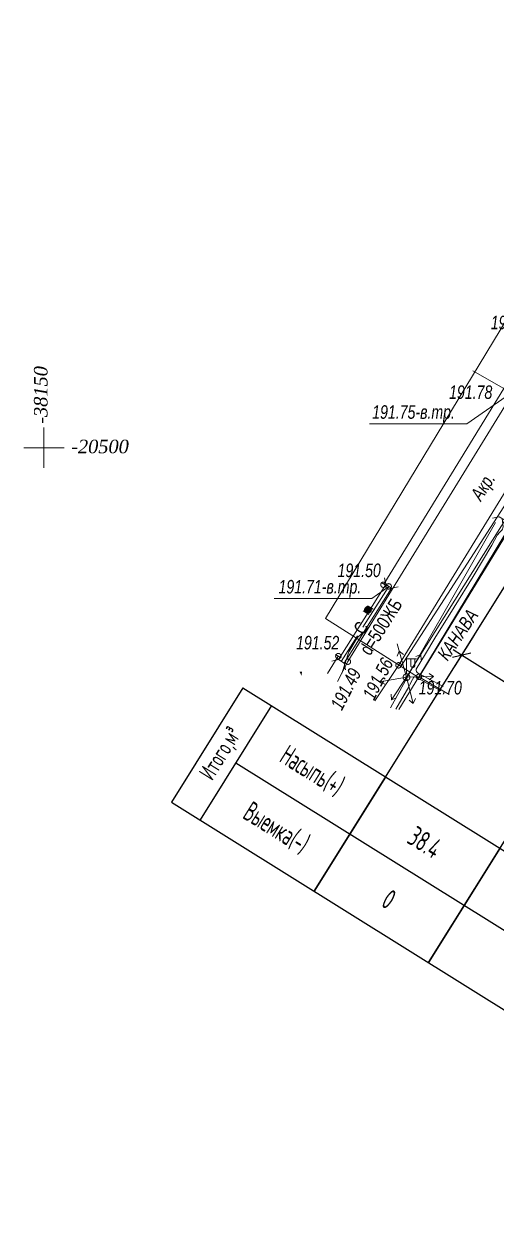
# Model space of a CAD drawing. Header units: millimetres. Extents: x -38151500 to -27467627, y -20617104 to -20349562.
# Drawn here: x -35244734 to -35209662, y -20556809 to -20468541 of the extents above; entities that cross this region are included whole.
import ezdxf
from ezdxf.xclip import XClip

# ---------------------------------------------------------------- set-up
doc = ezdxf.new("R2010")
doc.units = ezdxf.units.MM
doc.header["$MEASUREMENT"] = 0
doc.header["$XCLIPFRAME"] = 0
for name, color, linetype, lineweight in [('Новый_ГП_Сетка_земля_Ном._пера__7', 7, 'Continuous', 25), ('Новый_ГТ5-Таблицы_Ном._пера__7', 7, 'Continuous', 25), ('Новый_РАЗМЕРЫ_Ном._пера__7', 7, 'Continuous', 25), ('Чертеж_2_Новофедоровское_снт 28_07$0$!!УСЛ_ОБОЗНАЧЕНИЯ_Ном._пера__253', 252, 'Continuous', 18), ('Чертеж_2_Новофедоровское_снт 28_07$0$SETKA_Ном._пера__7', 7, 'Continuous', 18), ('Чертеж_2_Новофедоровское_снт 28_07$0$tp_Дороги_Ном._пера__253', 252, 'Continuous', 18), ('Чертеж_2_Новофедоровское_снт 28_07$0$tp_канавы_Ном._пера__253', 252, 'Continuous', 18), ('Чертеж_2_Новофедоровское_снт 28_07$0$tp_отметки_новые_Ном._пера__253', 252, 'Continuous', 18), ('Чертеж_2_Новофедоровское_снт 28_07$0$tp_трубы под дорогой_Ном._пера__253', 252, 'Continuous', 18), ('Чертеж_2_Новофедоровское_снт 28_07$0$U_ТЕКСТ_БЕЛЫЙ_Ном._пера__253', 252, 'Continuous', 18), ('Чертеж_2_Новый_ГП_Топография_Ном._пера__253', 252, 'Continuous', 18), ('Чертеж_2_Новый_Новофедоровское_снт 28_07$0$SETKA_Ном._пера__7', 7, 'Continuous', 18), ('Чертеж_2_Новый_Новофедоровское_снт 28_07$0$tp_Дороги_Ном._пера__253', 252, 'Continuous', 18), ('Чертеж_2_Новый_Новофедоровское_снт 28_07$0$tp_канавы_Ном._пера__253', 252, 'Continuous', 18), ('Чертеж_2_Новый_Новофедоровское_снт 28_07$0$tp_ЛЭП нн_Ном._пера__253', 252, 'Continuous', 18), ('Чертеж_2_Новый_Новофедоровское_снт 28_07$0$tp_ЛЭП нн_Ном._пера__7', 7, 'Continuous', 18), ('Чертеж_2_Новый_Новофедоровское_снт 28_07$0$tp_Ограждения ДЕР_Ном._пера__253', 252, 'Continuous', 18), ('Чертеж_2_Новый_Новофедоровское_снт 28_07$0$tp_Ограждения мет_Ном._пера__253', 252, 'Continuous', 18), ('Чертеж_2_Новый_Новофедоровское_снт 28_07$0$tp_Ограждения рабица_Ном._пера__253', 252, 'Continuous', 18), ('Чертеж_2_Новый_Новофедоровское_снт 28_07$0$tp_Ограждения_Ном._пера__253', 252, 'Continuous', 18), ('Чертеж_2_Новый_Новофедоровское_снт 28_07$0$tp_Ограждения_Ном._пера__7', 7, 'Continuous', 18), ('Чертеж_2_Новый_Новофедоровское_снт 28_07$0$tp_отметки_новые_Ном._пера__253', 252, 'Continuous', 18), ('Чертеж_2_Новый_Новофедоровское_снт 28_07$0$tp_отметки_новые_Ном._пера__7', 7, 'Continuous', 18), ('Чертеж_2_Новый_Новофедоровское_снт 28_07$0$tp_рельеф_Ном._пера__253', 252, 'Continuous', 18), ('Чертеж_2_Новый_Новофедоровское_снт 28_07$0$tp_трубы под дорогой_Ном._пера__253', 252, 'Continuous', 18), ('Чертеж_2_Новый_Новофедоровское_снт 28_07$0$U_Водосток_Ном._пера__253', 252, 'Continuous', 18), ('Чертеж_2_Новый_Новофедоровское_снт 28_07$0$U_Газопровод_Ном._пера__253', 252, 'Continuous', 18)]:
    doc.layers.add(name, color=color, linetype=linetype, lineweight=lineweight)
doc.layers.add('Новый_РАЗМЕРЫ', color=7, linetype='Continuous')
doc.styles.add('РЎР“Р•РќР•Р\xa0РР\xa0_РЎРўРР›Р¬_1', font='arial.ttf', dxfattribs={"width": 0.75})
doc.styles.add('РЎР“Р•РќР•Р\xa0РР\xa0_РЎРўРР›Р¬_10', font='', dxfattribs={"width": 0.7})
doc.styles.add('РЎР“Р•РќР•Р\xa0РР\xa0_РЎРўРР›Р¬_2', font='arial.ttf', dxfattribs={"width": 0.8})
doc.styles.add('РЎР“Р•РќР•Р\xa0РР\xa0_РЎРўРР›Р¬_3', font='arial.ttf', dxfattribs={"width": 0.749999})
doc.styles.add('РЎР“Р•РќР•Р\xa0РР\xa0_РЎРўРР›Р¬_4', font='times.ttf')
doc.styles.add('РЎР“Р•РќР•Р\xa0РР\xa0_РЎРўРР›Р¬_6', font='', dxfattribs={"width": 0.8})
doc.styles.add('РЎР“Р•РќР•Р\xa0РР\xa0_РЎРўРР›Р¬_7', font='')
doc.styles.get('РЎР“Р•РќР•Р\xa0РР\xa0_РЎРўРР›Р¬_10').set_extended_font_data('GOST_type_A')
doc.styles.get('РЎР“Р•РќР•Р\xa0РР\xa0_РЎРўРР›Р¬_6').set_extended_font_data('GOST_type_A')
doc.styles.get('РЎР“Р•РќР•Р\xa0РР\xa0_РЎРўРР›Р¬_7').set_extended_font_data('GOST_type_A')
doc.dimstyles.new('СГЕНЕРИР_СТИЛЬ__1', dxfattribs={"dimtxt": 1200, "dimasz": 940.452019, "dimexe": 0.18, "dimexo": 437.5, "dimgap": 0, "dimtad": 1, "dimdec": 1, "dimlfac": 0.001, "dimzin": 0, "dimdsep": 46, "dimtxsty": 'РЎР“Р•РќР•Р\xa0РР\xa0_РЎРўРР›Р¬_7', "dimblk": 'ARROWHEAD_6', "dimblk1": 'ARROWHEAD_6', "dimblk2": 'ARROWHEAD_6', "dimcen": 0.09, "dimclrd": 7, "dimclre": 7, "dimclrt": 7, "dimadec": 1, "dimazin": 0, "dimtfac": 1, "dimtdec": 4, "dimtmove": 0, "dimatfit": 3, "dimfxl": 0, "dimtolj": 1, "dimtzin": 0, "dimarcsym": 0})

# ---------------------------------------------------------------- blocks, each defined once
blk = doc.blocks.new('Чертеж_3_2', base_point=(2451089, 0))
at = {"layer": 'Чертеж_2_Новый_ГП_Топография_Ном._пера__253', "color": 252, "lineweight": 18, "flags": 128}
blk.add_lwpolyline([(-35215434, -20517064), (-35215394, -20517000), (-35204907, -20499900), (-35178737, -20516708), (-35167176, -20500671), (-35157260, -20487867), (-35159014, -20480650), (-35161019, -20473503), (-35166512, -20475465), (-35169367, -20474628), (-35183638, -20465849), (-35173689, -20449640), (-35181298, -20444942), (-35222329, -20512686)], close=True, dxfattribs=at)
at = {"layer": 'Чертеж_2_Новый_Новофедоровское_снт 28_07$0$SETKA_Ном._пера__7', "color": 7, "lineweight": 18, "flags": 128}
for points in [[(-35243234, -20501500), (-35243234, -20498500)], [(-35244734, -20500000), (-35241734, -20500000)]]:
    blk.add_lwpolyline(points, dxfattribs=at)
at = {"layer": 'Чертеж_2_Новый_Новофедоровское_снт 28_07$0$tp_Дороги_Ном._пера__253', "color": 252, "lineweight": 18, "flags": 128}
for points in [[(-35221443, -20517359), (-35220675, -20515878), (-35208816, -20496600), (-35195313, -20475671), (-35196085, -20474585)], [(-35204649, -20498698), (-35206242, -20498807), (-35216915, -20516154), (-35218680, -20518777)]]:
    blk.add_lwpolyline(points, dxfattribs=at)
at = {"layer": 'Чертеж_2_Новый_Новофедоровское_снт 28_07$0$tp_канавы_Ном._пера__253', "color": 252, "lineweight": 18, "flags": 128}
for points in [[(-35209230, -20505250), (-35209157, -20505865), (-35209162, -20505955), (-35209193, -20506037), (-35209245, -20506115), (-35209311, -20506190), (-35209458, -20506336), (-35209526, -20506412), (-35209581, -20506491), (-35209995, -20507228), (-35210672, -20508392), (-35211369, -20509548), (-35212795, -20511843), (-35214221, -20514136), (-35214917, -20515288), (-35215595, -20516447), (-35215608, -20516484), (-35215610, -20516524), (-35215586, -20516603), (-35215530, -20516683), (-35215457, -20516741), (-35213596, -20517727)], [(-35217520, -20519293), (-35215843, -20516281), (-35214318, -20513592), (-35212782, -20510908), (-35209705, -20505544)], [(-35213771, -20518049), (-35215484, -20517110), (-35215636, -20517022), (-35215711, -20517001), (-35215743, -20517007), (-35215770, -20517027), (-35215879, -20517192), (-35215966, -20517372), (-35216048, -20517557), (-35216138, -20517736), (-35217105, -20519403)]]:
    blk.add_lwpolyline(points, dxfattribs=at)
at = {"layer": 'Чертеж_2_Новый_Новофедоровское_снт 28_07$0$tp_ЛЭП нн_Ном._пера__253', "color": 252, "lineweight": 18, "flags": 128}
for points in [[(-35217433, -20518699), (-35216322, -20517036), (-35195709, -20484194), (-35170672, -20444066), (-35169463, -20442473)], [(-35217013, -20514559), (-35216322, -20517036), (-35218293, -20517375)], [(-35216860, -20515110), (-35217006, -20515482)], [(-35216860, -20515110), (-35216541, -20515352)], [(-35215259, -20515342), (-35215633, -20515484)], [(-35215259, -20515342), (-35215224, -20515741)], [(-35214323, -20516980), (-35214649, -20516748)], [(-35218293, -20517375), (-35218020, -20517083)], [(-35218293, -20517375), (-35217938, -20517559)], [(-35214323, -20516980), (-35216322, -20517036), (-35215819, -20518972)], [(-35214323, -20516980), (-35214635, -20517231)], [(-35217433, -20518699), (-35217457, -20518300)], [(-35217433, -20518699), (-35217056, -20518568)], [(-35215819, -20518972), (-35215666, -20518602)], [(-35215819, -20518972), (-35216133, -20518724)]]:
    blk.add_lwpolyline(points, dxfattribs=at)
at = {"layer": 'Чертеж_2_Новый_Новофедоровское_снт 28_07$0$tp_ЛЭП нн_Ном._пера__7', "color": 7, "lineweight": 18}
for p, q in [((-35216322, -20516786), (-35216322, -20515536)), ((-35216322, -20515661), (-35215572, -20515661)), ((-35216010, -20516152), (-35216010, -20515661)), ((-35215700, -20516152), (-35215700, -20515661))]:
    blk.add_line(p, q, dxfattribs=at)
for radius in [250, 50]:
    blk.add_circle((-35216322, -20517036), radius, dxfattribs=at)
blk.add_arc((-35215855, -20516152), 155, 180, 0, dxfattribs=at)
at = {"layer": 'Чертеж_2_Новый_Новофедоровское_снт 28_07$0$tp_Ограждения ДЕР_Ном._пера__253', "color": 252, "lineweight": 18, "flags": 128}
for points in [[(-35217995, -20510128), (-35209099, -20495599), (-35207431, -20492908)], [(-35221384, -20515471), (-35222198, -20516760)]]:
    blk.add_lwpolyline(points, dxfattribs=at)
at = {"layer": 'Чертеж_2_Новый_Новофедоровское_снт 28_07$0$tp_Ограждения мет_Ном._пера__253', "color": 252, "lineweight": 18, "flags": 128}
for points in [[(-35209099, -20495599), (-35211386, -20494306)], [(-35215395, -20517002), (-35216903, -20519422)]]:
    blk.add_lwpolyline(points, dxfattribs=at)
at = {"layer": 'Чертеж_2_Новый_Новофедоровское_снт 28_07$0$tp_Ограждения рабица_Ном._пера__253', "color": 252, "lineweight": 18, "flags": 128}
blk.add_lwpolyline([(-35209024, -20506445), (-35215395, -20517002), (-35213145, -20518316)], dxfattribs=at)
at = {"layer": 'Чертеж_2_Новый_Новофедоровское_снт 28_07$0$tp_Ограждения_Ном._пера__253', "color": 252, "lineweight": 18, "flags": 128}
for points in [[(-35218206, -20509995), (-35217783, -20510261)], [(-35219532, -20512113), (-35219109, -20512379)], [(-35219224, -20511723), (-35218801, -20511989)], [(-35221595, -20515338), (-35221172, -20515604)]]:
    blk.add_lwpolyline(points, dxfattribs=at)
at = {"layer": 'Чертеж_2_Новый_Новофедоровское_снт 28_07$0$tp_Ограждения_Ном._пера__7', "color": 7, "lineweight": 18}
for p, q in [((-35219431, -20512034), (-35218932, -20512034)), ((-35219430, -20512064), (-35218935, -20512064)), ((-35219429, -20512004), (-35218935, -20512004)), ((-35219425, -20512094), (-35218939, -20512094)), ((-35219424, -20511974), (-35218941, -20511974)), ((-35219415, -20512124), (-35218948, -20512124)), ((-35219413, -20511944), (-35218950, -20511944)), ((-35219401, -20512154), (-35218963, -20512154)), ((-35219399, -20511914), (-35218964, -20511914)), ((-35219383, -20512184), (-35218982, -20512184)), ((-35219380, -20511884), (-35218985, -20511884)), ((-35219357, -20512214), (-35219008, -20512214)), ((-35219353, -20511854), (-35219012, -20511854)), ((-35219320, -20512244), (-35219045, -20512244)), ((-35219314, -20511824), (-35219051, -20511824)), ((-35219256, -20512274), (-35219106, -20512274)), ((-35219243, -20511794), (-35219123, -20511794))]:
    blk.add_line(p, q, dxfattribs=at)
blk.add_circle((-35219182, -20512036), 250, dxfattribs=at)
at = {"layer": 'Чертеж_2_Новый_Новофедоровское_снт 28_07$0$tp_отметки_новые_Ном._пера__253', "color": 252, "lineweight": 18, "flags": 128}
for points in [[(-35219079, -20498221), (-35211837, -20498221), (-35208914, -20496200)], [(-35226140, -20511198), (-35218898, -20511198), (-35217644, -20510290)]]:
    blk.add_lwpolyline(points, dxfattribs=at)
at = {"layer": 'Чертеж_2_Новый_Новофедоровское_снт 28_07$0$tp_отметки_новые_Ном._пера__7', "color": 7, "lineweight": 18}
for centre in [(-35218034, -20510170), (-35217644, -20510290), (-35221384, -20515470), (-35220674, -20515880), (-35216914, -20516150), (-35215394, -20517000)]:
    blk.add_circle(centre, 200, dxfattribs=at)
at = {"layer": 'Чертеж_2_Новый_Новофедоровское_снт 28_07$0$tp_рельеф_Ном._пера__253', "color": 252, "lineweight": 18, "flags": 128}
blk.add_lwpolyline([(-35219064, -20513260), (-35219974, -20514116), (-35220610, -20515146), (-35221135, -20516765)], dxfattribs=at)
at = {"layer": 'Чертеж_2_Новый_Новофедоровское_снт 28_07$0$tp_трубы под дорогой_Ном._пера__253', "color": 252, "lineweight": 18, "flags": 128}
for points in [[(-35208911, -20505874), (-35209020, -20505386), (-35209443, -20505119), (-35209930, -20505228)], [(-35217963, -20509667), (-35217854, -20510155), (-35217432, -20510423), (-35216944, -20510313)], [(-35221378, -20515724), (-35217854, -20510155)], [(-35220955, -20515991), (-35217432, -20510423)], [(-35220846, -20516478), (-35220956, -20515990), (-35221378, -20515722), (-35221866, -20515832)]]:
    blk.add_lwpolyline(points, dxfattribs=at)
at = {"layer": 'Чертеж_2_Новый_Новофедоровское_снт 28_07$0$U_Водосток_Ном._пера__253', "color": 252, "lineweight": 18, "flags": 128}
for points in [[(-35219565, -20513327), (-35217643, -20510289)], [(-35221167, -20515857), (-35219972, -20513970)]]:
    blk.add_lwpolyline(points, dxfattribs=at)
at = {"layer": 'Чертеж_2_Новый_Новофедоровское_снт 28_07$0$U_Газопровод_Ном._пера__253', "color": 252, "lineweight": 18, "flags": 128}
blk.add_lwpolyline([(-35216752, -20516227), (-35194304, -20481445), (-35173753, -20449601), (-35165636, -20437023), (-35165917, -20437169), (-35163587, -20435962), (-35158356, -20437583)], dxfattribs=at)
at = {"layer": 'Чертеж_2_Новофедоровское_снт 28_07$0$!!УСЛ_ОБОЗНАЧЕНИЯ_Ном._пера__253', "color": 252, "lineweight": 18, "insert": (-35232138, -20517918), "char_height": 1000, "attachment_point": 7, "style": 'РЎР“Р•РќР•Р\xa0РР\xa0_РЎРўРР›Р¬_2'}
blk.add_mtext('\\A1;{\\pql;\\fArial|b0|i1|c204|p0;\\W0.800000;ВОДОПРОВОД}', dxfattribs=at)
at = {"layer": 'Чертеж_2_Новофедоровское_снт 28_07$0$SETKA_Ном._пера__7', "color": 7, "lineweight": 18, "insert": (-35242960, -20498227), "char_height": 1000, "attachment_point": 7, "rotation": 90, "style": 'РЎР“Р•РќР•Р\xa0РР\xa0_РЎРўРР›Р¬_4'}
blk.add_mtext('\\A1;{\\pql;\\fTimes New Roman|b0|i1|c204|p0;\\W1.000000;-38150}', dxfattribs=at)
at = {"layer": 'Чертеж_2_Новофедоровское_снт 28_07$0$SETKA_Ном._пера__7', "color": 7, "lineweight": 18, "insert": (-35241215, -20500423), "char_height": 1000, "attachment_point": 7, "style": 'РЎР“Р•РќР•Р\xa0РР\xa0_РЎРўРР›Р¬_4'}
blk.add_mtext('\\A1;{\\pql;\\fTimes New Roman|b0|i1|c204|p0;\\W1.000000;-20500}', dxfattribs=at)
at = {"layer": 'Чертеж_2_Новофедоровское_снт 28_07$0$tp_Дороги_Ном._пера__253', "color": 252, "lineweight": 18, "insert": (-35210537, -20504177), "char_height": 1000, "attachment_point": 7, "rotation": 57.34071, "style": 'РЎР“Р•РќР•Р\xa0РР\xa0_РЎРўРР›Р¬_1'}
blk.add_mtext('\\A1;{\\pql;\\fArial|b0|i1|c204|p0;\\W0.750000;Акр.}', dxfattribs=at)
at = {"layer": 'Чертеж_2_Новофедоровское_снт 28_07$0$tp_канавы_Ном._пера__253', "color": 252, "lineweight": 18, "insert": (-35213271, -20515883), "char_height": 1000, "attachment_point": 7, "rotation": 55.96313, "style": 'РЎР“Р•РќР•Р\xa0РР\xa0_РЎРўРР›Р¬_1'}
blk.add_mtext('\\A1;{\\pql;\\fArial|b0|i1|c204|p0;\\W0.750000;КАНАВА}', dxfattribs=at)
at = {"layer": 'Чертеж_2_Новофедоровское_снт 28_07$0$tp_отметки_новые_Ном._пера__253', "color": 252, "lineweight": 18, "char_height": 1000, "attachment_point": 7, "style": 'РЎР“Р•РќР•Р\xa0РР\xa0_РЎРўРР›Р¬_1'}
for s, insert in [('\\A1;{\\pql;\\fArial|b0|i1|c204|p0;\\W0.750000;191.69}', (-35210064, -20491223)), ('\\A1;{\\pql;\\fArial|b0|i1|c204|p0;\\W0.750000;191.78}', (-35213159, -20496393)), ('\\A1;{\\pql;\\fArial|b0|i1|c204|p0;\\W0.750000;191.75-в.тр.}', (-35218866, -20498153)), ('\\A1;{\\pql;\\fArial|b0|i1|c204|p0;\\W0.750000;191.50}', (-35221438, -20509614)), ('\\A1;{\\pql;\\fArial|b0|i1|c204|p0;\\W0.750000;191.71-в.тр.}', (-35225819, -20511119)), ('\\A1;{\\pql;\\fArial|b0|i1|c204|p0;\\W0.750000;191.52}', (-35224517, -20514981)), ('\\A1;{\\pql;\\fArial|b0|i1|c204|p0;\\W0.750000;191.70}', (-35215418, -20518324))]:
    blk.add_mtext(s, dxfattribs=dict(at, insert=insert))
at = {"layer": 'Чертеж_2_Новофедоровское_снт 28_07$0$tp_отметки_новые_Ном._пера__253', "color": 252, "lineweight": 18, "char_height": 1000, "attachment_point": 7, "rotation": 62.5765, "style": 'РЎР“Р•РќР•Р\xa0РР\xa0_РЎРўРР›Р¬_1'}
for s, insert in [('\\A1;{\\pql;\\fArial|b0|i1|c204|p0;\\W0.750000;191.56}', (-35218732, -20518810)), ('\\A1;{\\pql;\\fArial|b0|i1|c204|p0;\\W0.750000;191.49}', (-35221110, -20519569))]:
    blk.add_mtext(s, dxfattribs=dict(at, insert=insert))
at = {"layer": 'Чертеж_2_Новофедоровское_снт 28_07$0$tp_трубы под дорогой_Ном._пера__253', "color": 252, "lineweight": 18, "insert": (-35219020, -20515498), "char_height": 1000, "attachment_point": 7, "rotation": 57.68864, "style": 'РЎР“Р•РќР•Р\xa0РР\xa0_РЎРўРР›Р¬_3'}
blk.add_mtext('\\A1;{\\pql;\\fArial|b0|i0|c204|p0;\\W0.749999;d=500ЖБ}', dxfattribs=at)
at = {"layer": 'Чертеж_2_Новофедоровское_снт 28_07$0$U_ТЕКСТ_БЕЛЫЙ_Ном._пера__253', "color": 252, "lineweight": 18, "insert": (-35219466, -20513969), "char_height": 1000, "attachment_point": 7, "rotation": 57.68864, "style": 'РЎР“Р•РќР•Р\xa0РР\xa0_РЎРўРР›Р¬_3'}
blk.add_mtext('\\A1;{\\pql;\\fArial|b0|i0|c204|p0;\\W0.749999;С}', dxfattribs=at)
blk = doc.blocks.new('*D23', base_point=(-35611288, -20487316))
at = {"layer": 'Новый_РАЗМЕРЫ_Ном._пера__7', "color": 7, "lineweight": 25}
for p, q in [((-35211269, -20513861), (-35212723, -20516192)), ((-35212232, -20515405), (-35212862, -20515012)), ((-35211550, -20515247), (-35212914, -20515563)), ((-35203749, -20520700), (-35212232, -20515405)), ((-35202241, -20518285), (-35204240, -20521487)), ((-35204431, -20520858), (-35203067, -20520542)), ((-35203119, -20521093), (-35203749, -20520700))]:
    blk.add_line(p, q, dxfattribs=at)
at = {"layer": 'Новый_РАЗМЕРЫ_Ном._пера__7', "color": 7, "lineweight": 25, "insert": (-35208839, -20517240), "char_height": 1200, "attachment_point": 7, "rotation": 328.02774, "style": 'РЎР“Р•РќР•Р\xa0РР\xa0_РЎРўРР›Р¬_7'}
blk.add_mtext('\\A1;{\\pql;\\fGOST_type_A|b0|i0|c0|p0;\\W1.000000;10,0}', dxfattribs=at)
blk = doc.blocks.new('ARROWHEAD_6')
at = {"color": 0, "linetype": 'Continuous', "lineweight": 0}
for p, q in [((0, 0), (-1, 0)), ((-0.5, -0.5), (0.5, 0.5))]:
    blk.add_line(p, q, dxfattribs=at)

msp = doc.modelspace()

# ---------------------------------------------------------------- linework, layer by layer
at = {"layer": 'Новый_ГП_Сетка_земля_Ном._пера__7', "color": 7, "lineweight": 25}
for p, q in [((-35223165.34, -20532920.71), (-35182634.31, -20467987.58)), ((-35214682.29, -20538215.79), (-35185679.93, -20491752.27))]:
    msp.add_line(p, q, dxfattribs=at)
at = {"layer": 'Новый_ГТ5-Таблицы_Ном._пера__7', "color": 7, "lineweight": 25}
for p, q in [((-35228474.06, -20517818.81), (-35233769.14, -20526301.85)), ((-35228474.06, -20517818.81), (-35179600, -20548325.82)), ((-35226353.3, -20519142.58), (-35231648.38, -20527625.62)), ((-35229000.84, -20523384.1), (-35195068.66, -20544564.44)), ((-35217870.25, -20524437.66), (-35223165.34, -20532920.71)), ((-35233769.14, -20526301.85), (-35184895.08, -20556808.86)), ((-35209387.2, -20529732.75), (-35214682.29, -20538215.79))]:
    msp.add_line(p, q, dxfattribs=at)

# ---------------------------------------------------------------- block references
at = {"color": 252, "lineweight": 40}
ref = msp.add_blockref('Чертеж_3_2', (2451089, 0), dxfattribs=at)
XClip(ref).set_block_clipping_path([(-35249940.5999063328, -20418838.3840958811), (-35249940.5999063328, -20510095.8116091713), (-35227427.1859642267, -20510095.8116091713), (-35222034.0482798964, -20521215.6831232607), (-35136668.1846501827, -20521215.6831232607), (-35136668.1846501827, -20418721.7424019799)])

# ---------------------------------------------------------------- texts
at = {"layer": 'Новый_ГТ5-Таблицы_Ном._пера__7', "color": 7, "lineweight": 25, "attachment_point": 1}
for s, insert, char_height, rotation, style in [('\\A1;{\\pql;\\fGOST_type_A|b0|i0|c0|p0;\\W0.800000;Итого,м³}', (-35231803.42, -20524115.32), 1250, 58.0277392, 'РЎР“Р•РќР•Р\xa0РР\xa0_РЎРўРР›Р¬_6'), ('\\A1;{\\pql;\\fGOST_type_A|b0|i0|c0|p0;\\W0.700000;Насыпь(+)}', (-35225053.19, -20521979.58), 1500, 328.0277392, 'РЎР“Р•РќР•Р\xa0РР\xa0_РЎРўРР›Р¬_10'), ('\\A1;{\\pql;\\fGOST_type_A|b0|i0|c0|p0;\\W0.700000;Выемка(-)}', (-35227773.26, -20526175.83), 1500, 328.0277392, 'РЎР“Р•РќР•Р\xa0РР\xa0_РЎРўРР›Р¬_10'), ('\\A1;{\\pql;\\fGOST_type_A|b0|i0|c0|p0;\\W0.800000;38.4}', (-35215584.7, -20528005.31), 1500, 328.0277392, 'РЎР“Р•РќР•Р\xa0РР\xa0_РЎРўРР›Р¬_6'), ('\\A1;{\\pql;\\fGOST_type_A|b0|i0|c0|p0;\\W0.800000;0}', (-35217506.14, -20532700.06), 1500, 328.0277392, 'РЎР“Р•РќР•Р\xa0РР\xa0_РЎРўРР›Р¬_6')]:
    msp.add_mtext(s, dxfattribs=dict(at, insert=insert, char_height=char_height, rotation=rotation, style=style))

# ---------------------------------------------------------------- dimensions: what is measured, and where the dimension line sits
at = {"layer": 'Новый_РАЗМЕРЫ', "color": 7, "lineweight": 25}
dim = msp.add_linear_dim(base=(-35212232.03, -20515404.9), p1=(-35202009.62, -20517913.42), p2=(-35211036.96, -20513490.32), angle=148.0277392, dimstyle='СГЕНЕРИР_СТИЛЬ__1', dxfattribs=at)
dim.commit()
dim.dimension.update_dxf_attribs({"geometry": '*D23', "text_midpoint": (-35207203.92, -20517553.22), "dimtype": 160, "text_rotation": 328.0277392})

doc.saveas('drawing.dxf')
